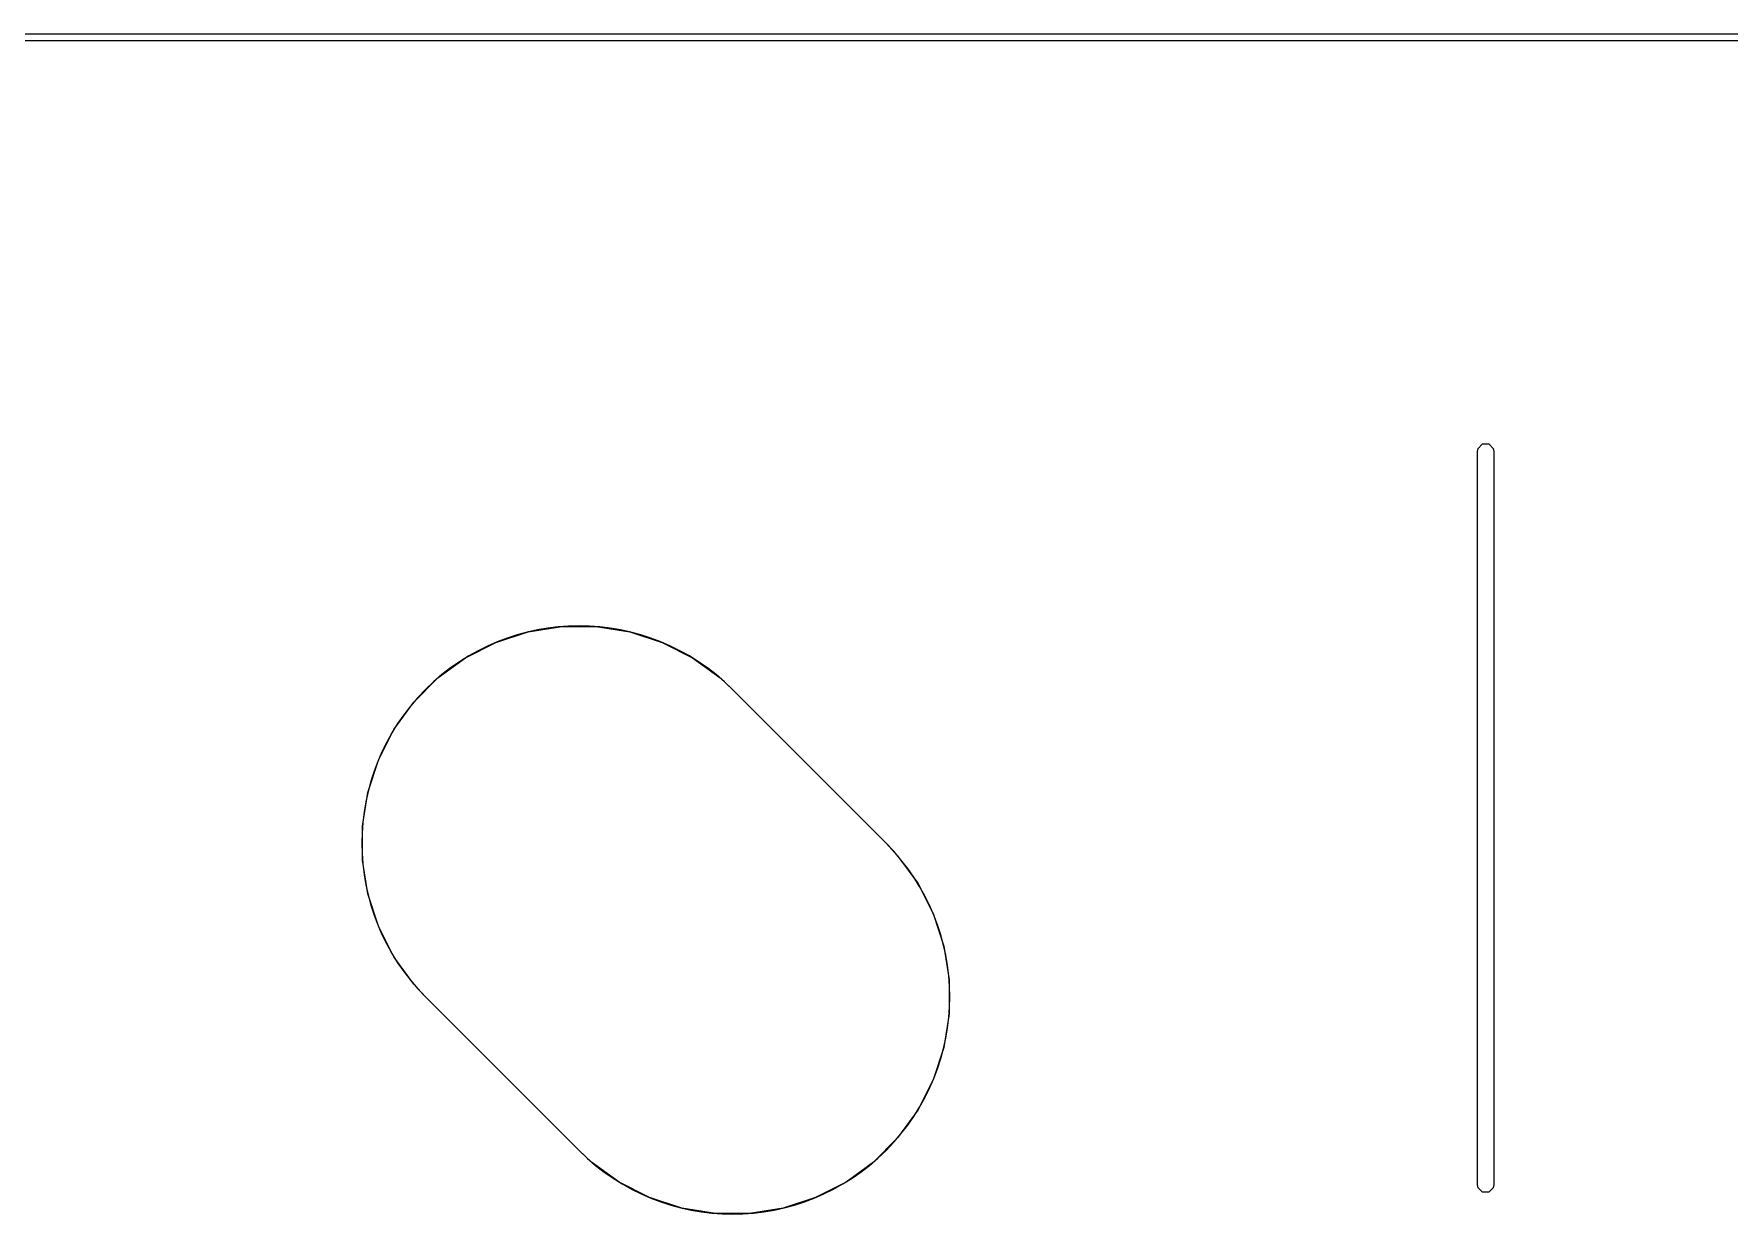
# Model space of a CAD drawing. Extents: x 89 to 178, y -115 to -57.
# Drawn here: x 107.17 to 119.66, y -65.67 to -56.97 of the extents above; entities that cross this region are included whole.
import ezdxf

# ---------------------------------------------------------------- set-up
doc = ezdxf.new("R2010")
doc.units = 0
doc.layers.add('BLACK', color=7, linetype='CONTINUOUS')

msp = doc.modelspace()

# ---------------------------------------------------------------- linework, layer by layer
at = {"layer": 'BLACK', "linetype": 'CONTINUOUS'}
for p, q in [((97.5, -56.975), (169.5, -56.975)), ((169.47582, -57.025), (97.524182, -57.025)), ((117.805, -60.05), (117.809567, -60.027039)), ((117.805, -62), (117.805, -60.05)), ((117.809567, -60.027039), (117.842039, -59.994567)), ((117.842039, -59.994567), (117.887961, -59.994567)), ((117.887961, -59.994567), (117.920433, -60.027039)), ((117.920433, -60.027039), (117.925, -60.05)), ((117.925, -60.05), (117.925, -62)), ((110.572021, -61.456108), (110.810803, -61.378523)), ((110.572021, -61.456108), (110.810803, -61.378523)), ((110.810803, -61.378523), (111.05878, -61.339247)), ((110.810803, -61.378523), (111.05878, -61.339247)), ((111.05878, -61.339247), (111.30985, -61.339247)), ((111.05878, -61.339247), (111.30985, -61.339247)), ((111.30985, -61.339247), (111.557827, -61.378523)), ((111.30985, -61.339247), (111.557827, -61.378523)), ((111.557827, -61.378523), (111.796609, -61.456108)), ((111.557827, -61.378523), (111.796609, -61.456108)), ((110.145198, -61.717665), (110.348318, -61.57009)), ((110.145198, -61.717665), (110.348318, -61.57009)), ((110.348318, -61.57009), (110.572021, -61.456108)), ((110.348318, -61.57009), (110.572021, -61.456108)), ((111.796609, -61.456108), (112.020312, -61.57009)), ((111.796609, -61.456108), (112.020312, -61.57009)), ((112.020312, -61.57009), (112.223432, -61.717665)), ((112.020312, -61.57009), (112.223432, -61.717665)), ((109.967665, -61.895198), (110.145198, -61.717665)), ((109.967665, -61.895198), (110.145198, -61.717665)), ((112.223432, -61.717665), (112.315686, -61.802944)), ((112.223432, -61.717665), (112.315686, -61.802944)), ((113.447056, -62.934315), (112.315685, -61.802944)), ((112.315686, -61.802944), (113.447056, -62.934314)), ((112.315686, -61.802944), (113.447056, -62.934314)), ((109.82009, -62.098318), (109.967665, -61.895198)), ((109.82009, -62.098318), (109.967665, -61.895198)), ((117.805, -65.45), (117.805, -62)), ((117.925, -62), (117.925, -65.45)), ((109.706108, -62.322021), (109.82009, -62.098318)), ((109.706108, -62.322021), (109.82009, -62.098318)), ((109.628523, -62.560803), (109.706108, -62.322021)), ((109.628523, -62.560803), (109.706108, -62.322021)), ((109.589247, -62.80878), (109.628523, -62.560803)), ((109.589247, -62.80878), (109.628523, -62.560803)), ((109.589247, -63.05985), (109.589247, -62.80878)), ((109.589247, -63.05985), (109.589247, -62.80878)), ((113.447056, -62.934314), (113.532335, -63.026568)), ((113.447056, -62.934314), (113.532335, -63.026568)), ((109.628523, -63.307827), (109.589247, -63.05985)), ((109.628523, -63.307827), (109.589247, -63.05985)), ((113.532335, -63.026568), (113.67991, -63.229688)), ((113.532335, -63.026568), (113.67991, -63.229688)), ((109.706108, -63.546609), (109.628523, -63.307827)), ((109.706108, -63.546609), (109.628523, -63.307827)), ((113.67991, -63.229688), (113.793892, -63.453391)), ((113.67991, -63.229688), (113.793892, -63.453391)), ((113.793892, -63.453391), (113.871477, -63.692173)), ((113.793892, -63.453391), (113.871477, -63.692173)), ((109.82009, -63.770312), (109.706108, -63.546609)), ((109.82009, -63.770312), (109.706108, -63.546609)), ((113.871477, -63.692173), (113.910753, -63.94015)), ((113.871477, -63.692173), (113.910753, -63.94015)), ((109.967665, -63.973432), (109.82009, -63.770312)), ((109.967665, -63.973432), (109.82009, -63.770312)), ((113.910753, -63.94015), (113.910753, -64.19122)), ((113.910753, -63.94015), (113.910753, -64.19122)), ((110.052944, -64.065686), (109.967665, -63.973432)), ((110.052944, -64.065686), (109.967665, -63.973432)), ((110.052944, -64.065685), (111.184315, -65.197056)), ((111.184314, -65.197056), (110.052944, -64.065686)), ((111.184314, -65.197056), (110.052944, -64.065686)), ((113.910753, -64.19122), (113.871477, -64.439197)), ((113.910753, -64.19122), (113.871477, -64.439197)), ((113.871477, -64.439197), (113.793892, -64.677979)), ((113.871477, -64.439197), (113.793892, -64.677979)), ((113.793892, -64.677979), (113.67991, -64.901683)), ((113.793892, -64.677979), (113.67991, -64.901683)), ((113.67991, -64.901683), (113.532335, -65.104802)), ((113.67991, -64.901683), (113.532335, -65.104802)), ((111.276568, -65.282335), (111.184314, -65.197056)), ((111.276568, -65.282335), (111.184314, -65.197056)), ((113.532335, -65.104802), (113.354802, -65.282335)), ((113.532335, -65.104802), (113.354802, -65.282335)), ((111.479688, -65.42991), (111.276568, -65.282335)), ((111.479688, -65.42991), (111.276568, -65.282335)), ((113.354802, -65.282335), (113.151683, -65.42991)), ((113.354802, -65.282335), (113.151683, -65.42991)), ((111.703391, -65.543892), (111.479688, -65.42991)), ((111.703391, -65.543892), (111.479688, -65.42991)), ((113.151683, -65.42991), (112.927979, -65.543892)), ((113.151683, -65.42991), (112.927979, -65.543892)), ((117.809567, -65.472961), (117.805, -65.45)), ((117.925, -65.45), (117.920433, -65.472961)), ((111.942173, -65.621477), (111.703391, -65.543892)), ((111.942173, -65.621477), (111.703391, -65.543892)), ((112.927979, -65.543892), (112.689197, -65.621477)), ((112.927979, -65.543892), (112.689197, -65.621477)), ((117.842039, -65.505433), (117.809567, -65.472961)), ((117.887961, -65.505433), (117.842039, -65.505433)), ((117.920433, -65.472961), (117.887961, -65.505433)), ((112.19015, -65.660753), (111.942173, -65.621477)), ((112.19015, -65.660753), (111.942173, -65.621477)), ((112.44122, -65.660753), (112.19015, -65.660753)), ((112.44122, -65.660753), (112.19015, -65.660753)), ((112.689197, -65.621477), (112.44122, -65.660753)), ((112.689197, -65.621477), (112.44122, -65.660753))]:
    msp.add_line(p, q, dxfattribs=at)
at = {"layer": 'BLACK'}
for centre, start, end in [((111.184315, -62.934315), 45, 225), ((112.315685, -64.065685), 225, 405)]:
    msp.add_arc(centre, 1.599999, start, end, dxfattribs=at)

doc.saveas('drawing.dxf')
